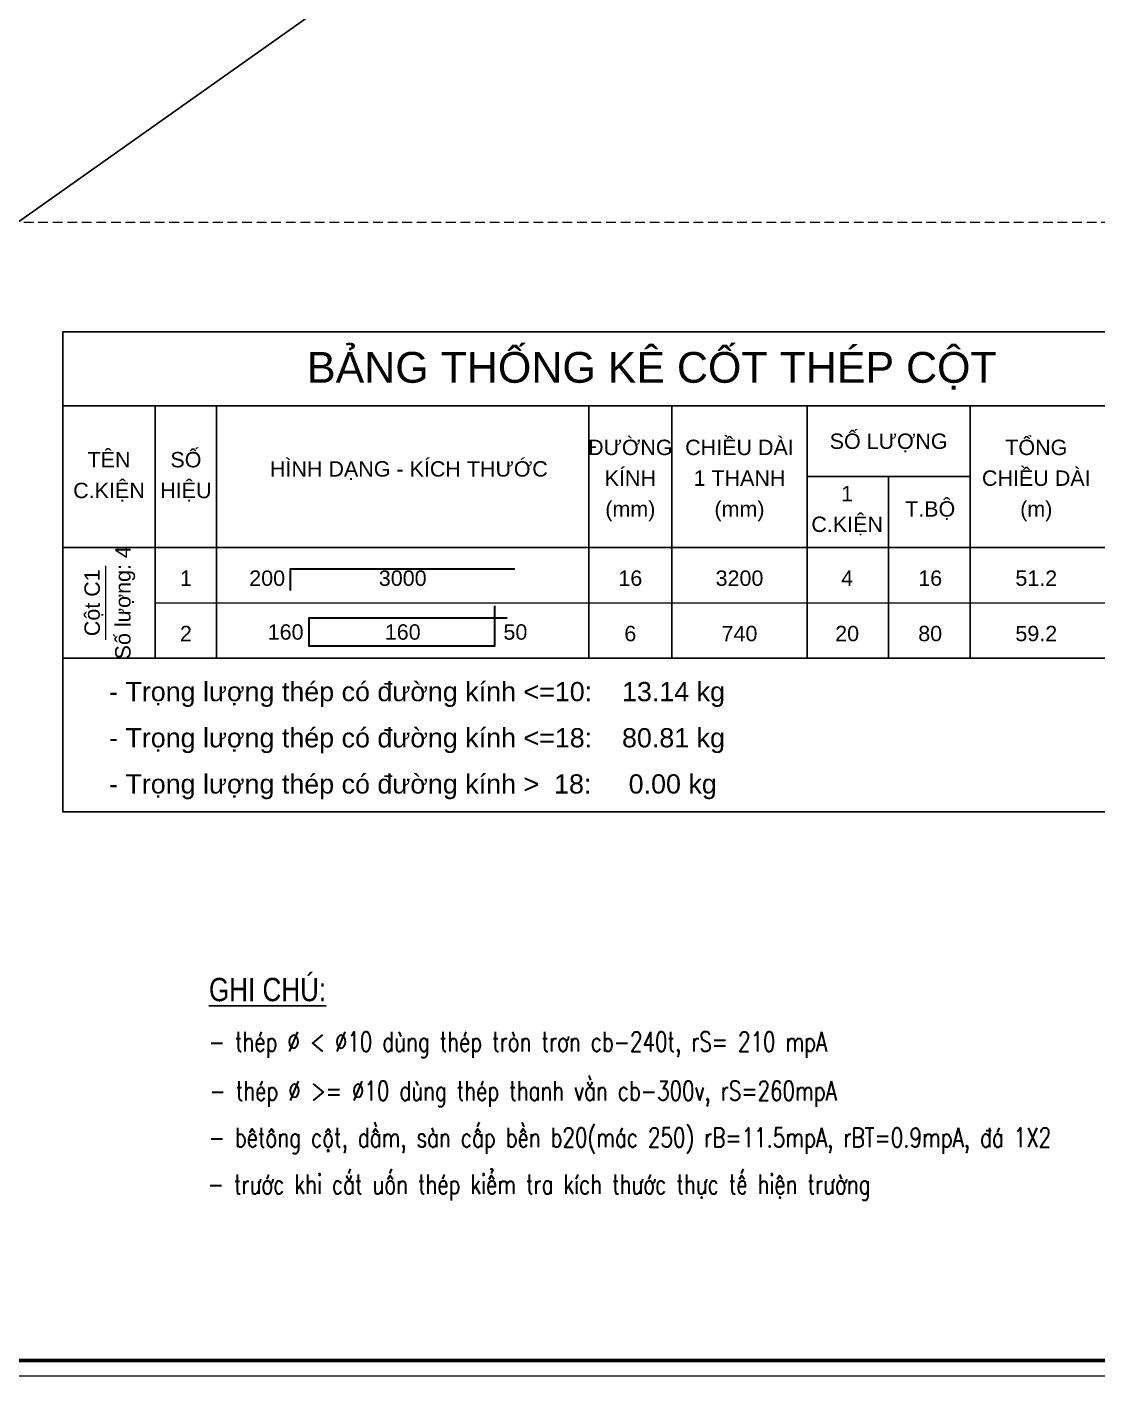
# Model space of a CAD drawing. Header units: millimetres. Extents: x 19378 to 270036, y -611253 to -548347.
# Drawn here: x 219682 to 225194, y -560227 to -553282 of the extents above; entities that cross this region are included whole.
import ezdxf
from ezdxf.enums import TextEntityAlignment as Align

# ---------------------------------------------------------------- set-up
doc = ezdxf.new("R2010")
doc.units = ezdxf.units.MM
doc.header["$MEASUREMENT"] = 0
doc.linetypes.add('HIDDEN', pattern=[0.375, 0.25, -0.125])
doc.linetypes.add('HIDDENX2', pattern=[0.75, 0.5, -0.25])
doc.layers.get('Defpoints').update_dxf_attribs({"color": 1})
doc.layers.add('KCS_Plotter', color=11, linetype='Continuous', plot=False)
doc.layers.add('Khungten_LCDI', color=7, linetype='Continuous')
for name, color, linetype, lineweight in [('LC MANH DUT', 35, 'HIDDEN', 5), ('LC Net dam 1', 30, 'Continuous', 30), ('LC Net thay', 7, 'Continuous', 25), ('LC Text1', 3, 'Continuous', 20), ('LC Text2', 7, 'Continuous', 25), ('NetMo', 9, 'HIDDENX2', 0), ('TextThep', 7, 'Continuous', 0)]:
    doc.layers.add(name, color=color, linetype=linetype, lineweight=lineweight)
doc.styles.add('Hoa', font='micross.ttf')
doc.styles.add('Khungten', font='VHAVAN.TTF', dxfattribs={"width": 0.9, "height": 5000})
doc.styles.add('LC 3', font='vnsimli.shx', dxfattribs={"width": 0.75})
doc.styles.add('T2', font='VHARIAL.TTF', dxfattribs={"width": 0.8})
doc.styles.add('Thuong', font='micross.ttf')
doc.styles.add('Title', font='VHBLACK.TTF', dxfattribs={"width": 0.8})

# ---------------------------------------------------------------- blocks, each defined once
blk = doc.blocks.new('Nha o can bo nhan vien Trung doan')
at = {"layer": 'Defpoints', "lineweight": 0}
blk.add_lwpolyline([(-1200, -14850), (-1200, 14850), (40800, 14850), (40800, -14850)], close=True, dxfattribs=at)
at = {"layer": 'Khungten_LCDI', "color": 5, "lineweight": 60}
blk.add_lwpolyline([(0, -14650), (0, 14650), (40600, 14650), (40600, -14650)], close=True, dxfattribs=at)
at = {"color": 7, "style": 'Khungten', "width": 0.8}
for tag, p in [('REVISION', (39499, -10746)), ('NGAYHT', (39546, -11609))]:
    blk.add_attdef(tag, text='', height=200, dxfattribs=at).set_placement(p, align=Align.CENTER)
at = {"layer": 'LC Text1', "style": 'Title', "width": 1.485915}
for tag, p, p2 in [('TENBANVE1', (36913, -8886), (40339, -8886)), ('TENBANVE2', (36913, -9562), (40339, -9562))]:
    blk.add_attdef(tag, text='', height=250, dxfattribs=at).set_placement(p, p2, align=Align.FIT)
at = {"layer": 'LC Text1', "style": 'Title', "width": 0.7}
blk.add_attdef('SOBANVE', text='', height=250, dxfattribs=at).set_placement((39562, -13896), align=Align.CENTER)

msp = doc.modelspace()

# ---------------------------------------------------------------- linework, layer by layer
at = {"layer": 'KCS_Plotter', "ltscale": 2}
msp.add_line((211235.6, -560227.2), (228035.6, -548347.2), dxfattribs=at)
at = {"layer": 'LC MANH DUT', "ltscale": 200}
msp.add_line((211715.6, -554287.2), (226355.6, -554287.2), dxfattribs=at)
at = {"layer": 'LC MANH DUT'}
msp.add_line((220342.7, -556246.4), (225934.2, -556246.4), dxfattribs=at)
at = {"layer": 'LC Net dam 1'}
for points in [[(221039.7, -556183.1), (221039.7, -556072.2), (222196, -556072.2)], [(222156.4, -556325.6), (221134.7, -556325.6), (221134.7, -556468.2), (222093, -556468.2), (222093, -556262.3)]]:
    msp.add_lwpolyline(points, dxfattribs=at)
at = {"layer": 'LC Net thay'}
for p, q in [((219867.5, -554852.5), (225934.2, -554852.5)), ((219867.5, -554852.5), (219867.5, -557323.6)), ((219867.5, -555232.7), (225934.2, -555232.7)), ((220342.7, -555232.7), (220342.7, -556531.6)), ((220659.5, -555232.7), (220659.5, -556531.6)), ((222576.1, -555232.7), (222576.1, -556531.6)), ((223003.8, -555232.7), (223003.8, -556531.6)), ((223700.8, -555232.7), (223700.8, -556531.6)), ((224540.3, -555232.7), (224540.3, -556531.6)), ((223700.8, -555597), (224540.3, -555597)), ((224120.5, -555597), (224120.5, -556531.6)), ((219867.5, -555961.3), (225934.2, -555961.3)), ((219867.5, -556531.6), (225934.2, -556531.6)), ((219867.5, -557323.6), (225934.2, -557323.6))]:
    msp.add_line(p, q, dxfattribs=at)
at = {"layer": 'LC Text1'}
for p, q in [((220089.3, -556436.5), (220089.3, -556056.4)), ((219867.5, -556531.6), (225934.2, -556531.6))]:
    msp.add_line(p, q, dxfattribs=at)
at = {"layer": 'NetMo'}
msp.add_line((220342.7, -556531.6), (225934.2, -556531.6), dxfattribs=at)

# ---------------------------------------------------------------- block references
at = {"layer": 'LC Net thay', "xscale": 0.3999999999995706, "yscale": 0.3999999999995706, "zscale": 0.3999999999995706}
msp.add_blockref('Nha o can bo nhan vien Trung doan', (211715.6, -554287.2), dxfattribs=at)

# ---------------------------------------------------------------- texts
at = {"layer": 'LC Net thay', "style": 'Hoa'}
msp.add_text('1 THANH', height=79.2, dxfattribs=at).set_placement((223352.3, -555644.5), align=Align.CENTER)
at = {"layer": 'LC Text1', "color": 4, "style": 'Hoa'}
msp.add_text('BẢNG THỐNG KÊ CỐT THÉP CỘT', height=158.4, dxfattribs=at).set_placement((222900.9, -555113.9), align=Align.CENTER)
at = {"layer": 'LC Text1'}
for s, style, p in [('SỐ LƯỢNG', 'Hoa', (224120.5, -555454.4)), ('TÊN', 'Hoa', (220105.1, -555549.5)), ('SỐ', 'Hoa', (220501.1, -555549.5)), ('ĐƯỜNG', 'Hoa', (222790, -555486.1)), ('CHIỀU DÀI', 'Hoa', (223352.3, -555486.1)), ('TỔNG', 'Hoa', (224880.9, -555486.1)), ('HÌNH DẠNG - KÍCH THƯỚC', 'Hoa', (221649.5, -555597)), ('KÍNH', 'Hoa', (222790, -555644.5)), ('CHIỀU DÀI', 'Hoa', (224880.9, -555644.5)), ('C.KIỆN', 'Hoa', (220105.1, -555707.9)), ('HIỆU', 'Hoa', (220501.1, -555707.9)), ('1', 'Hoa', (223906.7, -555723.7)), ('(mm)', 'Thuong', (222790, -555802.9)), ('(mm)', 'Thuong', (223352.3, -555802.9)), ('T.BỘ', 'Hoa', (224334.4, -555802.9)), ('(m)', 'Thuong', (224880.9, -555802.9)), ('C.KIỆN', 'Hoa', (223906.7, -555882.1))]:
    msp.add_text(s, height=79.2, dxfattribs=dict(at, style=style)).set_placement(p, align=Align.CENTER)
at = {"layer": 'LC Text1', "style": 'Hoa'}
for s, p in [('Số lượng: 4', (220216, -556246.4)), ('Cột C1', (220057.6, -556246.4))]:
    msp.add_text(s, height=79.2, rotation=90.00021, dxfattribs=at).set_placement(p, align=Align.CENTER)
for s, p in [('- Trọng lượng thép có đường kính <=10:    13.14 kg', (220105.1, -556753.3)), ('- Trọng lượng thép có đường kính <=18:    80.81 kg', (220105.1, -556990.9)), ('- Trọng lượng thép có đường kính >  18:     0.00 kg', (220105.1, -557228.5))]:
    msp.add_text(s, height=99, dxfattribs=at).set_placement(p)
at = {"layer": 'LC Text1', "color": 3, "style": 'LC 3', "width": 0.75}
for s, p in [('- thÐp %%C < %%C10 dïng thÐp trßn tr¬n cb-240t, rS= 210 mpA', (220619, -558556)), ('- thÐp %%C >= %%C10 dïng thÐp thanh v»n cb-300v, rS=260mpA', (220623.1, -558808.5)), ('- bªt«ng cét, dÇm, sµn cÊp bÒn b20(m¸c 250) rB=11.5mpA, rBT=0.9mpA, ®¸ 1X2', (220618.2, -559049.2)), ('- tr\xadíc khi c¾t uèn thÐp kiÓm tra kÝch th\xadíc thùc tÕ hiÖn tr\xadêng', (220613.3, -559289.9))]:
    msp.add_text(s, height=100, dxfattribs=at).set_placement(p)
at = {"layer": 'LC Text2', "style": 'T2', "width": 0.8}
msp.add_text('%%Ughi chó:', height=120, dxfattribs=at).set_placement((220620, -558297.6))
at = {"layer": 'TextThep', "style": 'Hoa'}
for s, p in [('1', (220501.1, -556183.1)), ('3000', (221617.8, -556183.1)), ('16', (222790, -556183.1)), ('2', (220501.1, -556468.2)), ('160', (221617.8, -556460.3)), ('6', (222790, -556468.2))]:
    msp.add_text(s, height=79.2, dxfattribs=at).set_placement(p, align=Align.BOTTOM_CENTER)
for s, p in [('200', (221011.9, -556183.1)), ('160', (221107, -556460.3))]:
    msp.add_text(s, height=79.2, dxfattribs=at).set_placement(p, align=Align.BOTTOM_RIGHT)
at = {"layer": 'TextThep', "color": 7, "style": 'Hoa'}
for s, p in [('3200', (223352.3, -556183.1)), ('4', (223906.7, -556183.1)), ('16', (224334.4, -556183.1)), ('51.2', (224880.9, -556183.1)), ('740', (223352.3, -556468.2)), ('20', (223906.7, -556468.2)), ('80', (224334.4, -556468.2)), ('59.2', (224880.9, -556468.2))]:
    msp.add_text(s, height=79.2, dxfattribs=at).set_placement(p, align=Align.BOTTOM_CENTER)
at = {"layer": 'TextThep', "style": 'Hoa'}
msp.add_text('50', height=79.2, dxfattribs=at).set_placement((222136.6, -556460.3), align=Align.BOTTOM_LEFT)

doc.saveas('drawing.dxf')
